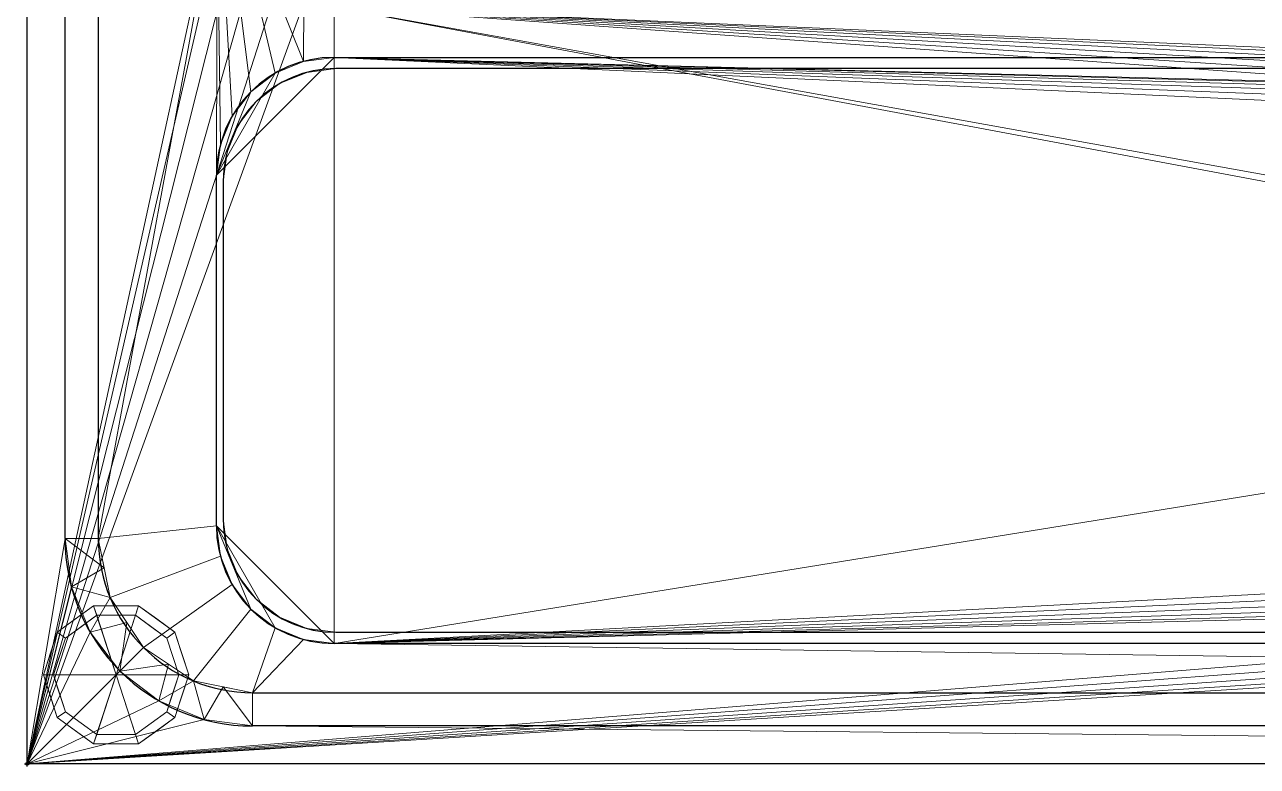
# Model space of a CAD drawing. Header units: millimetres. Extents: x -1 to 1601, y -701 to 1.
# Drawn here: x -1 to 491, y -701 to -405 of the extents above; entities that cross this region are included whole.
import ezdxf

# ---------------------------------------------------------------- set-up
doc = ezdxf.new("R2010")
doc.units = ezdxf.units.MM
doc.header["$PDMODE"] = 34
for name, color, linetype in [('IQ_200_2D', 1, 'Continuous'), ('IQ_200_3D', 1, 'Continuous'), ('IQ_204_2D', 7, 'Continuous'), ('IQ_INS_3D', 3, 'Continuous'), ('IQ_WHITE_3D', 7, 'Continuous')]:
    doc.layers.add(name, color=color, linetype=linetype)

msp = doc.modelspace()

# ---------------------------------------------------------------- linework, layer by layer
at = {"layer": 'IQ_200_2D', "linetype": 'Continuous'}
for p, q in [((0, -700), (0, 0)), ((1600, -700), (0, -700))]:
    msp.add_line(p, q, dxfattribs=at)
at = {"layer": 'IQ_200_3D', "lineweight": 18}
for points, invisible_edges in [([(123.25, -422.5, 870), (1206.25, -422.5, 870), (123.25, -647.5, 870), (78.25, -602.5, 870)], 14), ([(78.25, -467.5, 870), (123.25, -422.5, 870), (78.25, -602.5, 870)], 3), ([(1206.25, -422.5, 870), (1208.25, -424.5, 870), (1206.25, -647.5, 870), (123.25, -647.5, 870)], 11), ([(84.28, -445, 870), (91.43, -435.68, 870), (100.75, -428.53, 870), (78.25, -467.5, 870)], 12), ([(78.25, -467.5, 870), (79.78, -455.85, 870), (84.28, -445, 870)], 12), ([(100.75, -641.47, 870), (84.28, -625, 870), (79.78, -614.15, 870), (78.25, -602.5, 870)], 9), ([(123.25, -647.5, 870), (111.6, -645.97, 870), (100.75, -641.47, 870), (78.25, -602.5, 870)], 12), ([(91.43, -634.32, 870), (84.28, -625, 870), (100.75, -641.47, 870)], 2)]:
    msp.add_3dface(points, dxfattribs=dict(at, invisible_edges=invisible_edges))
at = {"layer": 'IQ_204_2D'}
for p, q in [((15.11, -610), (15.11, -110)), ((28.39, -110), (28.39, -610)), ((122.5, -418.03), (1477.5, -418.03)), ((1206.25, -422.5), (123.25, -422.5)), ((75.53, -605), (75.53, -465)), ((78.25, -467.5), (78.25, -602.5)), ((123.25, -647.5), (1206.25, -647.5)), ((1477.5, -651.97), (122.5, -651.97)), ((90, -671.61), (1510, -671.61)), ((1510, -684.89), (90, -684.89))]:
    msp.add_line(p, q, dxfattribs=at)
for centre, radius, start, end in [((122.5, -465), 46.97, 90, 180), ((123.25, -467.5), 45, 90, 180), ((122.5, -605), 46.97, 180, 270), ((123.25, -602.5), 45, 180, 270), ((90, -610), 74.89, 180, 270), ((90, -610), 61.61, 180, 270)]:
    msp.add_arc(centre, radius, start, end, dxfattribs=at)
at = {"layer": 'IQ_INS_3D'}
msp.add_point((0, -700), dxfattribs=at)
at = {"layer": 'IQ_WHITE_3D', "lineweight": 18}
for points, invisible_edges in [([(78.25, -602.5, 895), (123.25, -647.5, 895), (123.25, -422.5, 895), (78.25, -467.5, 895)], 7), ([(123.25, -422.5, 895), (84.28, -445, 895), (79.78, -455.85, 895), (78.25, -467.5, 895)], 9), ([(78.25, -467.5, 870), (100.75, -428.53, 870), (111.6, -424.03, 870), (123.25, -422.5, 870)], 9), ([(84.28, -445, 895), (123.25, -422.5, 895), (111.6, -424.03, 895)], 13), ([(123.25, -422.5, 870), (111.6, -424.03, 870), (111.6, -424.03, 895), (123.25, -422.5, 895)], 2), ([(123.25, -647.5, 895), (1206.25, -647.5, 895), (1206.25, -422.5, 895), (123.25, -422.5, 895)], 10), ([(84.28, -445, 895), (111.6, -424.03, 895), (100.75, -428.53, 895), (91.43, -435.68, 895)], 1), ([(111.6, -424.03, 870), (100.75, -428.53, 870), (100.75, -428.53, 895), (111.6, -424.03, 895)], 10), ([(91.43, -435.68, 895), (100.75, -428.53, 895), (100.75, -428.53, 870), (91.43, -435.68, 870)], 10), ([(91.43, -435.68, 870), (84.28, -445, 870), (84.28, -445, 895), (91.43, -435.68, 895)], 10), ([(84.28, -445, 870), (79.78, -455.85, 870), (79.78, -455.85, 895), (84.28, -445, 895)], 10), ([(78.25, -467.5, 895), (79.78, -455.85, 895), (79.78, -455.85, 870), (78.25, -467.5, 870)], 2), ([(78.25, -602.5, 895), (100.75, -641.47, 895), (111.6, -645.97, 895), (123.25, -647.5, 895)], 9), ([(100.75, -641.47, 895), (78.25, -602.5, 895), (79.78, -614.15, 895)], 13), ([(78.25, -602.5, 870), (79.78, -614.15, 870), (79.78, -614.15, 895), (78.25, -602.5, 895)], 2), ([(84.28, -625, 895), (91.43, -634.32, 895), (100.75, -641.47, 895), (79.78, -614.15, 895)], 4), ([(79.78, -614.15, 870), (84.28, -625, 870), (84.28, -625, 895), (79.78, -614.15, 895)], 10), ([(91.43, -634.32, 895), (84.28, -625, 895), (84.28, -625, 870), (91.43, -634.32, 870)], 10), ([(91.43, -634.32, 870), (100.75, -641.47, 870), (100.75, -641.47, 895), (91.43, -634.32, 895)], 10), ([(100.75, -641.47, 870), (111.6, -645.97, 870), (111.6, -645.97, 895), (100.75, -641.47, 895)], 10), ([(123.25, -647.5, 895), (111.6, -645.97, 895), (111.6, -645.97, 870), (123.25, -647.5, 870)], 2)]:
    msp.add_3dface(points, dxfattribs=dict(at, invisible_edges=invisible_edges))
for points in [[(1206.25, -422.5, 895), (1206.25, -422.5, 870), (123.25, -422.5, 870), (123.25, -422.5, 895)], [(78.25, -467.5, 895), (78.25, -467.5, 870), (78.25, -602.5, 870), (78.25, -602.5, 895)], [(123.25, -647.5, 895), (123.25, -647.5, 870), (1206.25, -647.5, 870), (1206.25, -647.5, 895)]]:
    msp.add_3dface(points, dxfattribs=at)

# ---------------------------------------------------------------- meshes
at = {"layer": 'IQ_200_3D', "lineweight": 18}
mesh = msp.add_polyface(dxfattribs=at)
corners = [(1600, 0, 850), (1600, -700, 850), (0, -700, 850), (0, 0, 850), (1210.5, -594, 850), (1211.56, -602.02, 850), (1214.65, -609.5, 850), (1219.58, -615.92, 850), (1226, -620.85, 850), (1233.48, -623.94, 850), (1241.5, -625, 850), (1459.5, -625, 850), (1467.52, -623.94, 850), (1475, -620.85, 850), (1481.42, -615.92, 850), (1486.35, -609.5, 850), (1489.44, -602.02, 850), (1490.5, -594, 850), (1490.5, -476, 850), (1489.44, -467.98, 850), (1486.35, -460.5, 850), (1481.42, -454.08, 850), (1475, -449.15, 850), (1467.52, -446.06, 850), (1459.5, -445, 850), (1241.5, -445, 850), (1233.48, -446.06, 850), (1226, -449.15, 850), (1219.58, -454.08, 850), (1214.65, -460.5, 850), (1211.56, -467.98, 850), (1210.5, -476, 850), (1477.5, -68.03, 850), (122.5, -68.03, 850), (110.41, -69.63, 850), (99.15, -74.29, 850), (89.48, -81.71, 850), (82.05, -91.39, 850), (77.39, -102.65, 850), (75.8, -114.74, 850), (75.8, -351.26, 850), (77.39, -363.35, 850), (82.05, -374.61, 850), (89.48, -384.29, 850), (99.15, -391.71, 850), (110.41, -396.37, 850), (122.5, -397.97, 850), (1477.5, -397.97, 850), (1489.59, -396.37, 850), (1500.85, -391.71, 850), (1510.52, -384.29, 850), (1517.95, -374.61, 850), (1522.61, -363.35, 850), (1524.2, -351.26, 850), (1524.2, -114.74, 850), (1522.61, -102.65, 850), (1517.95, -91.39, 850), (1510.52, -81.71, 850), (1500.85, -74.29, 850), (1489.59, -69.63, 850)]
mesh.append_faces([[corners[k] for k in face] for face in [(37, 3, 36), (35, 3, 34), (4, 46, 31), (31, 46, 30), (55, 0, 54), (16, 1, 15), (14, 1, 13), (21, 49, 20), (11, 1, 10)]], dxfattribs={"vtx0": -1, "vtx1": -1})
mesh.append_faces([[corners[k] for k in face] for face in [(3, 37, 38), (3, 38, 39), (3, 39, 40, 2), (2, 40, 41), (46, 4, 5), (2, 6, 7), (46, 29, 30), (46, 28, 29), (26, 46, 47, 25), (46, 26, 27), (0, 59, 32, 3), (20, 49, 50, 19), (47, 24, 25), (0, 55, 56), (1, 52, 53), (19, 50, 51, 18), (1, 16, 17)]], dxfattribs={"vtx0": -1, "vtx2": -1})
mesh.append_faces([[corners[k] for k in face] for face in [(2, 45, 46, 5), (1, 17, 18, 51)]], dxfattribs={"vtx0": -1, "vtx2": -1, "vtx3": -1})
mesh.append_faces([[corners[k] for k in face] for face in [(41, 42, 2), (35, 36, 3), (33, 34, 3, 32), (43, 44, 2), (44, 45, 2), (42, 43, 2), (5, 6, 2), (27, 28, 46), (7, 8, 2), (8, 9, 2), (58, 59, 0), (56, 57, 0), (57, 58, 0), (51, 52, 1), (23, 24, 47), (11, 12, 1), (12, 13, 1), (14, 15, 1)]], dxfattribs={"vtx1": -1, "vtx2": -1})
mesh.append_faces([[corners[k] for k in face] for face in [(1, 2, 9, 10), (47, 48, 22, 23), (48, 49, 21, 22), (53, 54, 0, 1)]], dxfattribs={"vtx1": -1, "vtx3": -1})
mesh = msp.add_polyface(dxfattribs=at)
corners = [(0, -13, 1000), (0, 0, 1000), (0, 0, 850), (0, -700, 850), (0, -700, 900), (0, -23, 900), (0, -20.41, 900.34), (0, -18, 901.34), (0, -15.93, 902.93), (0, -14.34, 905), (0, -13.34, 907.41), (0, -13, 910)]
mesh.append_faces([[corners[k] for k in face] for face in [(6, 2, 5), (11, 2, 10)]], dxfattribs={"vtx0": -1, "vtx1": -1})
mesh.append_faces([[corners[k] for k in face] for face in [(2, 6, 7), (2, 7, 8)]], dxfattribs={"vtx0": -1, "vtx2": -1})
mesh.append_faces([[corners[k] for k in face] for face in [(9, 10, 2), (8, 9, 2)]], dxfattribs={"vtx1": -1, "vtx2": -1})
mesh.append_faces([[corners[k] for k in face] for face in [(3, 4, 5, 2)]], dxfattribs={"vtx2": -1})
mesh.append_faces([[corners[k] for k in face] for face in [(11, 0, 1, 2)]], dxfattribs={"vtx3": -1})
mesh = msp.add_polyface(dxfattribs=at)
corners = [(1600, -700, 900), (1600, -23, 900), (0, -23, 900), (0, -700, 900), (90, -35.11, 900), (1510, -35.11, 900), (1529.38, -37.66, 900), (1547.44, -45.15, 900), (1562.95, -57.05, 900), (1574.85, -72.56, 900), (1582.34, -90.62, 900), (1584.89, -110, 900), (1584.89, -610, 900), (1582.34, -629.38, 900), (1574.85, -647.44, 900), (1562.95, -662.95, 900), (1547.44, -674.85, 900), (1529.38, -682.34, 900), (1510, -684.89, 900), (90, -684.89, 900), (70.62, -682.34, 900), (52.56, -674.85, 900), (37.05, -662.95, 900), (25.15, -647.44, 900), (17.66, -629.38, 900), (15.11, -610, 900), (15.11, -110, 900), (17.66, -90.62, 900), (25.15, -72.56, 900), (37.05, -57.05, 900), (52.56, -45.15, 900), (70.62, -37.66, 900)]
mesh.append_faces([[corners[k] for k in face] for face in [(9, 1, 8), (14, 0, 13), (31, 2, 30), (28, 2, 27), (21, 3, 20), (23, 3, 22)]], dxfattribs={"vtx0": -1, "vtx1": -1})
mesh.append_faces([[corners[k] for k in face] for face in [(1, 9, 10), (1, 11, 12, 0), (0, 14, 15), (0, 18, 19), (2, 28, 29), (3, 23, 24)]], dxfattribs={"vtx0": -1, "vtx2": -1})
mesh.append_faces([[corners[k] for k in face] for face in [(10, 11, 1), (5, 6, 1), (7, 8, 1), (6, 7, 1), (12, 13, 0), (15, 16, 0), (17, 18, 0), (16, 17, 0), (31, 4, 2), (29, 30, 2), (26, 27, 2), (21, 22, 3), (24, 25, 3)]], dxfattribs={"vtx1": -1, "vtx2": -1})
mesh.append_faces([[corners[k] for k in face] for face in [(4, 5, 1, 2), (25, 26, 2, 3), (19, 20, 3, 0)]], dxfattribs={"vtx1": -1, "vtx3": -1})
mesh = msp.add_polyface(dxfattribs=at)
corners = [(1510, -48.39, 890), (90, -48.39, 890), (66.42, -53.08, 890), (46.44, -66.44, 890), (33.08, -86.42, 890), (28.39, -110, 890), (28.39, -610, 890), (33.08, -633.58, 890), (46.44, -653.56, 890), (66.42, -666.92, 890), (90, -671.61, 890), (1510, -671.61, 890), (1533.58, -666.92, 890), (1553.56, -653.56, 890), (1566.92, -633.58, 890), (1571.61, -610, 890), (1571.61, -110, 890), (1566.92, -86.42, 890), (1553.56, -66.44, 890), (1533.58, -53.08, 890), (122.5, -418.03, 890), (1477.5, -418.03, 890), (1489.66, -419.63, 890), (1500.98, -424.33, 890), (1510.71, -431.79, 890), (1518.17, -441.52, 890), (1522.87, -452.84, 890), (1524.47, -465, 890), (1524.47, -605, 890), (1522.87, -617.16, 890), (1518.17, -628.48, 890), (1510.71, -638.21, 890), (1500.98, -645.67, 890), (1489.66, -650.37, 890), (1477.5, -651.97, 890), (122.5, -651.97, 890), (110.34, -650.37, 890), (99.02, -645.67, 890), (89.29, -638.21, 890), (81.83, -628.48, 890), (77.13, -617.16, 890), (75.53, -605, 890), (75.53, -465, 890), (77.13, -452.84, 890), (81.83, -441.52, 890), (89.29, -431.79, 890), (99.02, -424.33, 890), (110.34, -419.63, 890), (122.5, -68.03, 890), (1477.5, -68.03, 890), (1489.59, -69.63, 890), (1500.85, -74.29, 890), (1510.52, -81.71, 890), (1517.95, -91.39, 890), (1522.61, -102.65, 890), (1524.2, -114.74, 890), (1524.2, -351.26, 890), (1522.61, -363.35, 890), (1517.95, -374.61, 890), (1510.52, -384.29, 890), (1500.85, -391.71, 890), (1489.59, -396.37, 890), (1477.5, -397.97, 890), (122.5, -397.97, 890), (110.41, -396.37, 890), (99.15, -391.71, 890), (89.48, -384.29, 890), (82.05, -374.61, 890), (77.39, -363.35, 890), (75.8, -351.26, 890), (75.8, -114.74, 890), (77.39, -102.65, 890), (82.05, -91.39, 890), (89.48, -81.71, 890), (99.15, -74.29, 890), (110.41, -69.63, 890)]
mesh.append_faces([[corners[k] for k in face] for face in [(65, 47, 64), (75, 1, 74), (71, 5, 70), (73, 2, 72)]], dxfattribs={"vtx0": -1, "vtx1": -1})
mesh.append_faces([[corners[k] for k in face] for face in [(15, 28, 29, 14), (11, 32, 33), (16, 55, 56, 15), (54, 17, 18, 53), (53, 18, 19, 52), (52, 19, 0, 51), (0, 50, 51), (10, 37, 38, 9), (64, 47, 20, 63), (8, 39, 40, 7), (39, 8, 9, 38), (69, 42, 43), (1, 75, 48, 0), (3, 71, 72, 2)]], dxfattribs={"vtx0": -1, "vtx2": -1})
mesh.append_faces([[corners[k] for k in face] for face in [(6, 41, 42, 69)]], dxfattribs={"vtx0": -1, "vtx2": -1, "vtx3": -1})
mesh.append_faces([[corners[k] for k in face] for face in [(11, 33, 34, 35), (71, 3, 4, 5)]], dxfattribs={"vtx0": -1, "vtx3": -1})
mesh.append_faces([[corners[k] for k in face] for face in [(49, 50, 0, 48), (36, 37, 10)]], dxfattribs={"vtx1": -1, "vtx2": -1})
mesh.append_faces([[corners[k] for k in face] for face in [(27, 28, 15, 56)]], dxfattribs={"vtx1": -1, "vtx2": -1, "vtx3": -1})
mesh.append_faces([[corners[k] for k in face] for face in [(13, 14, 29, 30), (12, 13, 30, 31), (26, 27, 56, 57), (31, 32, 11, 12), (24, 25, 58, 59), (21, 22, 61, 62), (22, 23, 60, 61), (23, 24, 59, 60), (25, 26, 57, 58), (54, 55, 16, 17), (20, 21, 62, 63), (35, 36, 10, 11), (45, 46, 66, 67), (46, 47, 65, 66), (6, 7, 40, 41), (43, 44, 68, 69), (44, 45, 67, 68), (73, 74, 1, 2), (69, 70, 5, 6)]], dxfattribs={"vtx1": -1, "vtx3": -1})
mesh = msp.add_polyface(dxfattribs=at)
corners = [(28.39, -110, 890), (15.11, -110, 900), (15.11, -610, 900), (28.39, -610, 890)]
mesh.append_faces([[corners[k] for k in face] for face in [(0, 1, 2, 3)]])
mesh = msp.add_polyface(dxfattribs=at)
corners = [(1477.5, -418.03, 870), (122.5, -418.03, 870), (110.34, -419.63, 870), (99.02, -424.33, 870), (89.29, -431.79, 870), (81.83, -441.52, 870), (77.13, -452.84, 870), (75.53, -465, 870), (75.53, -605, 870), (77.13, -617.16, 870), (81.83, -628.48, 870), (89.29, -638.21, 870), (99.02, -645.67, 870), (110.34, -650.37, 870), (122.5, -651.97, 870), (1477.5, -651.97, 870), (1489.66, -650.37, 870), (1500.98, -645.67, 870), (1510.71, -638.21, 870), (1518.17, -628.48, 870), (1522.87, -617.16, 870), (1524.47, -605, 870), (1524.47, -465, 870), (1522.87, -452.84, 870), (1518.17, -441.52, 870), (1510.71, -431.79, 870), (1500.98, -424.33, 870), (1489.66, -419.63, 870), (1211.5, -594, 870), (1211.5, -476, 870), (1212.52, -468.23, 870), (1215.52, -460.99, 870), (1220.3, -454.78, 870), (1226.51, -450.01, 870), (1233.75, -447.02, 870), (1241.5, -446, 870), (1459.5, -446, 870), (1467.25, -447.02, 870), (1474.49, -450.01, 870), (1480.7, -454.78, 870), (1485.48, -460.99, 870), (1488.48, -468.23, 870), (1489.5, -476, 870), (1489.5, -594, 870), (1488.48, -601.76, 870), (1485.47, -609.01, 870), (1480.7, -615.23, 870), (1474.49, -619.99, 870), (1467.25, -622.98, 870), (1459.5, -624, 870), (1241.5, -624, 870), (1233.75, -622.98, 870), (1226.51, -619.99, 870), (1220.3, -615.22, 870), (1215.52, -609.01, 870), (1212.52, -601.77, 870)]
mesh.append_faces([[corners[k] for k in face] for face in [(7, 4, 5, 6)]], dxfattribs={"vtx0": -1})
mesh.append_faces([[corners[k] for k in face] for face in [(41, 23, 40), (39, 27, 38), (47, 16, 46), (46, 18, 45), (45, 20, 44), (31, 1, 30), (33, 1, 32), (4, 7, 3), (54, 14, 53)]], dxfattribs={"vtx0": -1, "vtx1": -1})
mesh.append_faces([[corners[k] for k in face] for face in [(14, 1, 7, 8)]], dxfattribs={"vtx0": -1, "vtx1": -1, "vtx3": -1})
mesh.append_faces([[corners[k] for k in face] for face in [(0, 36, 37), (0, 37, 38, 27), (25, 39, 40), (44, 20, 21, 43), (15, 49, 50), (14, 28, 29)]], dxfattribs={"vtx0": -1, "vtx2": -1})
mesh.append_faces([[corners[k] for k in face] for face in [(39, 25, 26, 27), (7, 1, 2, 3)]], dxfattribs={"vtx0": -1, "vtx3": -1})
mesh.append_faces([[corners[k] for k in face] for face in [(24, 25, 40, 23), (19, 20, 45, 18), (17, 18, 46, 16), (48, 49, 15), (34, 35, 1), (33, 34, 1), (31, 32, 1), (55, 28, 14), (54, 55, 14), (52, 53, 14), (51, 52, 14), (13, 14, 8, 12), (11, 12, 8)]], dxfattribs={"vtx1": -1, "vtx2": -1})
mesh.append_faces([[corners[k] for k in face] for face in [(29, 30, 1, 14)]], dxfattribs={"vtx1": -1, "vtx2": -1, "vtx3": -1})
mesh.append_faces([[corners[k] for k in face] for face in [(41, 42, 22, 23), (21, 22, 42, 43), (35, 36, 0, 1), (47, 48, 15, 16), (50, 51, 14, 15)]], dxfattribs={"vtx1": -1, "vtx3": -1})
mesh.append_faces([[corners[k] for k in face] for face in [(8, 9, 10, 11)]], dxfattribs={"vtx3": -1})
mesh = msp.add_polyface(dxfattribs=at)
corners = [(122.5, -418.03, 890), (110.34, -419.63, 890), (99.02, -424.33, 890), (89.29, -431.79, 890), (81.83, -441.52, 890), (77.13, -452.84, 890), (75.53, -465, 890), (75.53, -465, 870), (77.13, -452.84, 870), (81.83, -441.52, 870), (89.29, -431.79, 870), (99.02, -424.33, 870), (110.34, -419.63, 870), (122.5, -418.03, 870)]
mesh.append_faces([[corners[k] for k in face] for face in [(1, 12, 13, 0)]], dxfattribs={"vtx0": -1})
mesh.append_faces([[corners[k] for k in face] for face in [(2, 11, 12, 1), (11, 2, 3, 10), (5, 8, 9, 4), (10, 3, 4, 9)]], dxfattribs={"vtx0": -1, "vtx2": -1})
mesh.append_faces([[corners[k] for k in face] for face in [(6, 7, 8, 5)]], dxfattribs={"vtx2": -1})
mesh = msp.add_polyface(dxfattribs=at)
corners = [(122.5, -418.03, 890), (122.5, -418.03, 870), (1477.5, -418.03, 870), (1477.5, -418.03, 890)]
mesh.append_faces([[corners[k] for k in face] for face in [(0, 1, 2, 3)]])
mesh = msp.add_polyface(dxfattribs=at)
corners = [(75.53, -605, 890), (75.53, -605, 870), (75.53, -465, 870), (75.53, -465, 890)]
mesh.append_faces([[corners[k] for k in face] for face in [(0, 1, 2, 3)]])
mesh = msp.add_polyface(dxfattribs=at)
corners = [(75.53, -605, 890), (77.13, -617.16, 890), (81.83, -628.48, 890), (89.29, -638.21, 890), (99.02, -645.67, 890), (110.34, -650.37, 890), (122.5, -651.97, 890), (122.5, -651.97, 870), (110.34, -650.37, 870), (99.02, -645.67, 870), (89.29, -638.21, 870), (81.83, -628.48, 870), (77.13, -617.16, 870), (75.53, -605, 870)]
mesh.append_faces([[corners[k] for k in face] for face in [(1, 12, 13, 0)]], dxfattribs={"vtx0": -1})
mesh.append_faces([[corners[k] for k in face] for face in [(2, 11, 12, 1), (11, 2, 3, 10), (5, 8, 9, 4), (10, 3, 4, 9)]], dxfattribs={"vtx0": -1, "vtx2": -1})
mesh.append_faces([[corners[k] for k in face] for face in [(6, 7, 8, 5)]], dxfattribs={"vtx2": -1})
mesh = msp.add_polyface(dxfattribs=at)
corners = [(90, -671.61, 890), (66.42, -666.92, 890), (46.44, -653.56, 890), (33.08, -633.58, 890), (28.39, -610, 890), (15.11, -610, 900), (17.66, -629.38, 900), (25.15, -647.44, 900), (37.05, -662.95, 900), (52.56, -674.85, 900), (70.62, -682.34, 900), (90, -684.89, 900), (30.74, -621.79, 890), (39.76, -643.57, 890), (56.43, -660.24, 890), (78.21, -669.26, 890)]
mesh.append_faces([[corners[k] for k in face] for face in [(15, 11, 0)]], dxfattribs={"vtx0": -1})
mesh.append_faces([[corners[k] for k in face] for face in [(6, 12, 5), (13, 8, 2), (8, 13, 7), (9, 14, 8), (2, 8, 14)]], dxfattribs={"vtx0": -1, "vtx1": -1})
mesh.append_faces([[corners[k] for k in face] for face in [(3, 6, 7), (6, 3, 12), (15, 10, 11), (9, 1, 14)]], dxfattribs={"vtx0": -1, "vtx2": -1})
mesh.append_faces([[corners[k] for k in face] for face in [(4, 5, 12)]], dxfattribs={"vtx1": -1})
mesh.append_faces([[corners[k] for k in face] for face in [(13, 3, 7), (15, 1, 10), (9, 10, 1)]], dxfattribs={"vtx1": -1, "vtx2": -1})
mesh = msp.add_polyface(dxfattribs=at)
corners = [(35.5, -664.5, 850), (64.5, -664.5, 850), (58.96, -647.45, 850), (44.46, -636.92, 850), (26.54, -636.92, 850), (12.04, -647.45, 850), (6.5, -664.5, 850)]
mesh.append_faces([[corners[k] for k in face] for face in [(0, 4, 5, 6)]], dxfattribs={"vtx0": -1})
mesh.append_faces([[corners[k] for k in face] for face in [(0, 3, 4)]], dxfattribs={"vtx0": -1, "vtx2": -1})
mesh.append_faces([[corners[k] for k in face] for face in [(0, 1, 2, 3)]], dxfattribs={"vtx3": -1})
mesh = msp.add_polyface(dxfattribs=at)
corners = [(6.5, -664.5, 850), (12.04, -647.45, 850), (26.54, -636.92, 850), (44.46, -636.92, 850), (58.96, -647.45, 850), (64.5, -664.5, 850), (64.5, -664.5, 75), (58.96, -647.45, 75), (44.46, -636.92, 75), (26.54, -636.92, 75), (12.04, -647.45, 75), (6.5, -664.5, 75), (61.51, -655.31, 850), (61.73, -655.98, 75), (51.71, -642.19, 850), (51.71, -642.19, 75), (35.5, -636.92, 850), (35.5, -636.92, 75), (19.29, -642.19, 850), (19.29, -642.19, 75), (9.49, -655.31, 850), (9.27, -655.98, 75)]
mesh.append_faces([[corners[k] for k in face] for face in [(13, 5, 6), (0, 21, 11)]], dxfattribs={"vtx0": -1})
mesh.append_faces([[corners[k] for k in face] for face in [(7, 12, 13), (5, 13, 12)]], dxfattribs={"vtx0": -1, "vtx1": -1})
mesh.append_faces([[corners[k] for k in face] for face in [(20, 10, 21), (14, 15, 8, 3), (4, 7, 15, 14), (7, 4, 12), (16, 17, 9, 2), (18, 19, 10, 1), (19, 18, 2, 9), (17, 16, 3, 8)]], dxfattribs={"vtx0": -1, "vtx2": -1})
mesh.append_faces([[corners[k] for k in face] for face in [(20, 1, 10), (0, 20, 21)]], dxfattribs={"vtx1": -1, "vtx2": -1})
mesh = msp.add_polyface(dxfattribs=at)
corners = [(6.5, -664.5, 75), (12.04, -647.45, 75), (26.54, -636.92, 75), (44.46, -636.92, 75), (58.96, -647.45, 75), (64.5, -664.5, 75), (60.5, -664.5, 75), (55.73, -649.81, 75), (43.23, -640.72, 75), (27.77, -640.72, 75), (15.27, -649.81, 75), (10.5, -664.5, 75)]
mesh.append_faces([[corners[k] for k in face] for face in [(10, 1, 2, 9)]], dxfattribs={"vtx0": -1, "vtx2": -1})
mesh.append_faces([[corners[k] for k in face] for face in [(6, 7, 4, 5)]], dxfattribs={"vtx1": -1})
mesh.append_faces([[corners[k] for k in face] for face in [(8, 9, 2, 3), (7, 8, 3, 4)]], dxfattribs={"vtx1": -1, "vtx3": -1})
mesh.append_faces([[corners[k] for k in face] for face in [(11, 0, 1, 10)]], dxfattribs={"vtx2": -1})
mesh = msp.add_polyface(dxfattribs=at)
corners = [(10.5, -664.5, 75), (15.27, -649.81, 75), (27.77, -640.72, 75), (43.23, -640.72, 75), (55.73, -649.81, 75), (60.5, -664.5, 75), (60.5, -664.5, 0), (55.73, -649.81, 0), (43.23, -640.72, 0), (27.77, -640.72, 0), (15.27, -649.81, 0), (10.5, -664.5, 0), (49.48, -645.26, 75), (49.48, -645.26, 0), (58.11, -657.15, 75), (58.11, -657.15, 0), (35.5, -640.72, 75), (35.5, -640.72, 0), (21.52, -645.26, 0), (21.52, -645.26, 75), (13.59, -655, 0), (12.89, -657.15, 75), (12.04, -659.75, 0)]
mesh.append_faces([[corners[k] for k in face] for face in [(15, 14, 5, 6)]], dxfattribs={"vtx0": -1})
mesh.append_faces([[corners[k] for k in face] for face in [(1, 20, 21), (21, 22, 0), (20, 1, 10)]], dxfattribs={"vtx0": -1, "vtx1": -1})
mesh.append_faces([[corners[k] for k in face] for face in [(14, 15, 7, 4), (21, 20, 22)]], dxfattribs={"vtx0": -1, "vtx2": -1})
mesh.append_faces([[corners[k] for k in face] for face in [(3, 12, 13, 8), (7, 13, 12, 4), (18, 10, 1, 19), (17, 9, 2, 16), (9, 18, 19, 2), (16, 3, 8, 17)]], dxfattribs={"vtx1": -1, "vtx3": -1})
mesh.append_faces([[corners[k] for k in face] for face in [(22, 11, 0)]], dxfattribs={"vtx2": -1})
mesh = msp.add_polyface(dxfattribs=at)
corners = [(10.5, -664.5, 0), (15.27, -649.81, 0), (27.77, -640.72, 0), (43.23, -640.72, 0), (55.73, -649.81, 0), (60.5, -664.5, 0), (35.5, -664.5, 0)]
mesh.append_faces([[corners[k] for k in face] for face in [(1, 2, 6, 0)]], dxfattribs={"vtx1": -1})
mesh.append_faces([[corners[k] for k in face] for face in [(2, 3, 6)]], dxfattribs={"vtx1": -1, "vtx2": -1})
mesh.append_faces([[corners[k] for k in face] for face in [(4, 5, 6, 3)]], dxfattribs={"vtx2": -1})
mesh = msp.add_polyface(dxfattribs=at)
corners = [(1477.5, -651.97, 890), (1477.5, -651.97, 870), (122.5, -651.97, 870), (122.5, -651.97, 890)]
mesh.append_faces([[corners[k] for k in face] for face in [(0, 1, 2, 3)]])
mesh = msp.add_polyface(dxfattribs=at)
corners = [(35.5, -664.5, 850), (6.5, -664.5, 850), (12.04, -681.55, 850), (26.54, -692.08, 850), (44.46, -692.08, 850), (58.96, -681.55, 850), (64.5, -664.5, 850)]
mesh.append_faces([[corners[k] for k in face] for face in [(0, 4, 5, 6)]], dxfattribs={"vtx0": -1})
mesh.append_faces([[corners[k] for k in face] for face in [(4, 0, 3)]], dxfattribs={"vtx0": -1, "vtx1": -1})
mesh.append_faces([[corners[k] for k in face] for face in [(0, 1, 2, 3)]], dxfattribs={"vtx3": -1})
mesh = msp.add_polyface(dxfattribs=at)
corners = [(64.5, -664.5, 850), (58.96, -681.55, 850), (44.46, -692.08, 850), (26.54, -692.08, 850), (12.04, -681.55, 850), (6.5, -664.5, 850), (6.5, -664.5, 75), (12.04, -681.55, 75), (26.54, -692.08, 75), (44.46, -692.08, 75), (58.96, -681.55, 75), (64.5, -664.5, 75), (9.49, -673.69, 75), (9.27, -673.02, 850), (19.29, -686.81, 850), (19.29, -686.81, 75), (35.5, -692.08, 850), (35.5, -692.08, 75), (51.71, -686.81, 850), (51.71, -686.81, 75), (61.51, -673.69, 850), (61.73, -673.02, 75)]
mesh.append_faces([[corners[k] for k in face] for face in [(6, 13, 5)]], dxfattribs={"vtx0": -1})
mesh.append_faces([[corners[k] for k in face] for face in [(7, 4, 12), (1, 10, 20)]], dxfattribs={"vtx0": -1, "vtx1": -1})
mesh.append_faces([[corners[k] for k in face] for face in [(14, 15, 8, 3), (4, 7, 15, 14), (12, 4, 13), (10, 1, 18, 19), (20, 10, 21), (2, 9, 19, 18), (9, 2, 16)]], dxfattribs={"vtx0": -1, "vtx2": -1})
mesh.append_faces([[corners[k] for k in face] for face in [(6, 12, 13), (0, 20, 21), (8, 17, 3)]], dxfattribs={"vtx1": -1, "vtx2": -1})
mesh.append_faces([[corners[k] for k in face] for face in [(17, 9, 16, 3)]], dxfattribs={"vtx1": -1, "vtx3": -1})
mesh.append_faces([[corners[k] for k in face] for face in [(21, 11, 0)]], dxfattribs={"vtx2": -1})
mesh = msp.add_polyface(dxfattribs=at)
corners = [(64.5, -664.5, 75), (58.96, -681.55, 75), (44.46, -692.08, 75), (26.54, -692.08, 75), (12.04, -681.55, 75), (6.5, -664.5, 75), (10.5, -664.5, 75), (15.27, -679.19, 75), (27.77, -688.28, 75), (43.23, -688.28, 75), (55.73, -679.19, 75), (60.5, -664.5, 75)]
mesh.append_faces([[corners[k] for k in face] for face in [(1, 10, 11, 0)]], dxfattribs={"vtx0": -1})
mesh.append_faces([[corners[k] for k in face] for face in [(3, 8, 9, 2), (2, 9, 10, 1)]], dxfattribs={"vtx0": -1, "vtx2": -1})
mesh.append_faces([[corners[k] for k in face] for face in [(3, 4, 7, 8)]], dxfattribs={"vtx1": -1, "vtx3": -1})
mesh.append_faces([[corners[k] for k in face] for face in [(4, 5, 6, 7)]], dxfattribs={"vtx3": -1})
mesh = msp.add_polyface(dxfattribs=at)
corners = [(60.5, -664.5, 75), (55.73, -679.19, 75), (43.23, -688.28, 75), (27.77, -688.28, 75), (15.27, -679.19, 75), (10.5, -664.5, 75), (10.5, -664.5, 0), (15.27, -679.19, 0), (27.77, -688.28, 0), (43.23, -688.28, 0), (55.73, -679.19, 0), (60.5, -664.5, 0), (13.59, -674, 75), (12.89, -671.85, 0), (21.52, -683.74, 0), (21.52, -683.74, 75), (35.5, -688.28, 75), (35.5, -688.28, 0), (49.48, -683.74, 0), (49.48, -683.74, 75), (57.41, -674, 0), (58.11, -671.85, 75), (12.04, -669.25, 75), (58.96, -669.25, 0)]
mesh.append_faces([[corners[k] for k in face] for face in [(7, 12, 13), (21, 23, 0), (1, 20, 21), (20, 1, 10)]], dxfattribs={"vtx0": -1, "vtx1": -1})
mesh.append_faces([[corners[k] for k in face] for face in [(13, 12, 22), (7, 4, 12), (21, 20, 23)]], dxfattribs={"vtx0": -1, "vtx2": -1})
mesh.append_faces([[corners[k] for k in face] for face in [(6, 13, 22)]], dxfattribs={"vtx1": -1, "vtx2": -1})
mesh.append_faces([[corners[k] for k in face] for face in [(15, 4, 7, 14), (3, 15, 14, 8), (17, 9, 2, 16), (19, 2, 9, 18), (18, 10, 1, 19), (16, 3, 8, 17)]], dxfattribs={"vtx1": -1, "vtx3": -1})
mesh.append_faces([[corners[k] for k in face] for face in [(22, 5, 6), (23, 11, 0)]], dxfattribs={"vtx2": -1})
mesh = msp.add_polyface(dxfattribs=at)
corners = [(60.5, -664.5, 0), (55.73, -679.19, 0), (43.23, -688.28, 0), (27.77, -688.28, 0), (15.27, -679.19, 0), (10.5, -664.5, 0), (35.5, -664.5, 0)]
mesh.append_faces([[corners[k] for k in face] for face in [(3, 6, 2)]], dxfattribs={"vtx0": -1, "vtx1": -1})
mesh.append_faces([[corners[k] for k in face] for face in [(1, 2, 6, 0)]], dxfattribs={"vtx1": -1})
mesh.append_faces([[corners[k] for k in face] for face in [(4, 5, 6, 3)]], dxfattribs={"vtx2": -1})
mesh = msp.add_polyface(dxfattribs=at)
corners = [(90, -671.61, 890), (90, -684.89, 900), (1510, -684.89, 900), (1510, -671.61, 890)]
mesh.append_faces([[corners[k] for k in face] for face in [(0, 1, 2, 3)]])
mesh = msp.add_polyface(dxfattribs=at)
corners = [(1600, -700, 900), (0, -700, 900), (0, -700, 850), (1600, -700, 850)]
mesh.append_faces([[corners[k] for k in face] for face in [(0, 1, 2, 3)]])

doc.saveas('drawing.dxf')
